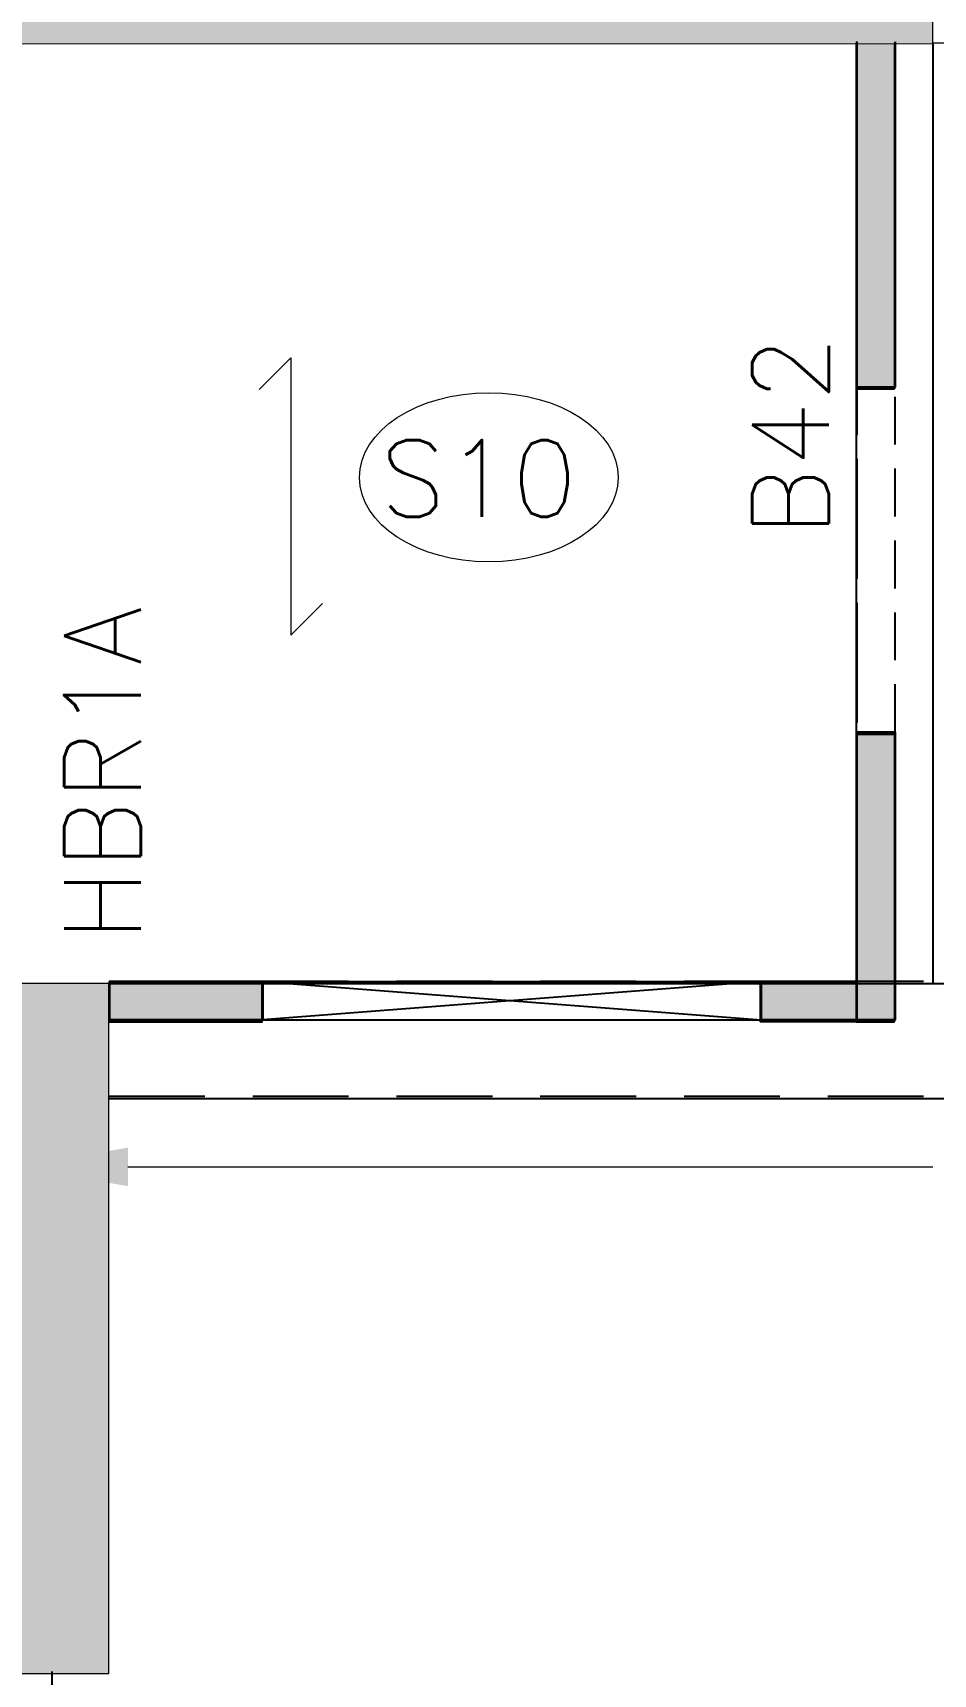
# Model space of a CAD drawing. Header units: millimetres. Extents: x 1181448 to 1317632, y -5734806 to -5633961.
# Drawn here: x 1291482 to 1293830, y -5713883 to -5709603 of the extents above; entities that cross this region are included whole.
import ezdxf

# ---------------------------------------------------------------- set-up
doc = ezdxf.new("R2010")
doc.units = ezdxf.units.MM
doc.header["$LTSCALE"] = 1000
doc.header["$MEASUREMENT"] = 0
for name, pattern in [('1', [0]), ('2BHK-A - FRONT$0$HIDDEN', [0.375, 0.25, -0.125]), ('AUDIT_D_120904163729-0', [0]), ('HIDDEN', [0.375, 0.25, -0.125]), ('T 10_TYPICAL ELEVATION$0$AUDIT_D_120904163729-0', [0]), ('T8(T9 IS SIMILAR)$0$$0$HIDDEN', [0.375, 0.25, -0.125])]:
    doc.linetypes.add(name, pattern=pattern)
doc.layers.get('0').update_dxf_attribs({"linetype": 'AUDIT_D_120904163729-0'})
for name, color, linetype in [('100 MM THK. NON-STRUCTURAL WALL', 134, 'Continuous'), ('2BHK-A - FRONT$0$A-LINTEL', 5, '2BHK-A - FRONT$0$HIDDEN'), ('2BHK-A - FRONT$0$CUT-OUT', 49, 'Continuous'), ('A_dim', 1, 'Continuous'), ('S-BEAM', 20, 'Continuous'), ('SCPL-BEAMS NO.', 7, 'Continuous'), ('T 10_TYPICAL ELEVATION$0$A-WALL-FEATURES', 6, 'T 10_TYPICAL ELEVATION$0$AUDIT_D_120904163729-0'), ('T8(T9 IS SIMILAR)$0$S-BEAM', 20, 'T8(T9 IS SIMILAR)$0$$0$HIDDEN'), ('TYPICAL FLOOR ARCH', 251, 'AUDIT_D_120904163729-0')]:
    doc.layers.add(name, color=color, linetype=linetype)
for name, color, linetype, lineweight in [('160 THK. STRUCT WALL', 7, 'Continuous', 15), ('2BHK-A - FRONT$0$A-WALL- 160', 6, 'Continuous', 30), ('SCPL BEAM', 20, 'Continuous', 13), ('SCPL_SLAB MARK', 72, 'Continuous', 20)]:
    doc.layers.add(name, color=color, linetype=linetype, lineweight=lineweight)
doc.layers.add('WALL - 0.16 thk STRUCTURAL', color=7, linetype='1', true_color=0x24ffc8)
doc.styles.add('SCPL', font='romans.shx')
doc.dimstyles.new('SCPL', dxfattribs={"dimscale": 0, "dimtxt": 300, "dimasz": 300, "dimexe": 100, "dimexo": 200, "dimgap": 150, "dimtad": 0, "dimdec": 0, "dimzin": 1, "dimdsep": 46, "dimtxsty": 'SCPL', "dimcen": 150, "dimclrd": 1, "dimclre": 2, "dimclrt": 5, "dimadec": 3, "dimazin": 0, "dimtfac": 1, "dimtdec": 0, "dimtofl": 0, "dimtmove": 2, "dimatfit": 3, "dimfxl": 0, "dimtolj": 1, "dimtzin": 0, "dimlwd": 15, "dimlwe": 13, "dimarcsym": 0})

# ---------------------------------------------------------------- blocks, each defined once
blk = doc.blocks.new('GGS')
at = {"layer": '2BHK-A - FRONT$0$A-LINTEL', "color": 8, "linetype": 'ByBlock'}
for p, q in [((-206570689.7718751, -159310957.9985042), (-206569389.7718751, -159310957.9985042)), ((-206570689.7512833, -159311057.9906333), (-206569389.7718751, -159311057.9985042))]:
    blk.add_line(p, q, dxfattribs=at)
blk.add_lwpolyline([(-206570689.7718751, -159310957.9985042), (-206569389.7718751, -159311057.9985042), (-206569389.7718751, -159310957.9985042), (-206570689.7718751, -159311057.998503)], close=True, dxfattribs=at)
at = {"layer": '2BHK-A - FRONT$0$A-WALL- 160', "color": 8, "linetype": 'ByBlock'}
for p, q in [((-206569139.7718751, -159308508.0477044), (-206569139.7718751, -159309407.9568723)), ((-206569039.7718751, -159308508.0477044), (-206569039.7718751, -159309407.9568723)), ((-206569139.7718751, -159309407.9568723), (-206569039.7718751, -159309407.9568723)), ((-206569139.7718751, -159310307.9568723), (-206569139.7718751, -159311057.9984652)), ((-206569139.7718751, -159310307.9568723), (-206569039.7718751, -159310307.9568723)), ((-206569039.7718751, -159310307.9568723), (-206569039.7718751, -159311057.6430349)), ((-206569139.7718751, -159311057.9984652), (-206569039.7718751, -159311057.9914317))]:
    blk.add_line(p, q, dxfattribs=at)
for points in [[(-206571089.7718751, -159311057.998503), (-206570689.7718751, -159311057.998503), (-206570689.7718751, -159310957.9985042), (-206571089.7718751, -159310957.9985042)], [(-206569389.7718751, -159310957.9985042), (-206569139.7718751, -159310957.9985042), (-206569139.7718751, -159311057.9984652), (-206569389.7718751, -159311057.9984652)]]:
    blk.add_lwpolyline(points, close=True, dxfattribs=at)
at = {"layer": '2BHK-A - FRONT$0$CUT-OUT', "color": 8, "linetype": '2BHK-A - FRONT$0$HIDDEN', "ltscale": 0.5}
blk.add_lwpolyline([(-206569039.7718751, -159309407.9568723), (-206569139.7718751, -159309407.9568723), (-206569139.7718751, -159310307.9568723), (-206569039.7718751, -159310307.9568723)], close=True, dxfattribs=at)
at = {"layer": 'T8(T9 IS SIMILAR)$0$S-BEAM', "color": 8}
for p, q in [((-206569140.3260559, -159308507.1037849, -0.1656373630990687), (-206569140.3266316, -159310938.9744955, -0.0617425056437364)), ((-206571090.642776, -159310956.8972041, 0.07161335200005503), (-206564429.6937839, -159310956.8972041, 0.07161335200005503)), ((-206571090.614087, -159311256.8972041, 0.07161335200005503), (-206564429.6937839, -159311256.8972041, 0.07161335200005503)), ((-206571240.2518243, -159312756.6817472, 0.07161335200005503), (-206571240.2533211, -159313756.3959025, 0.07161335200005503))]:
    blk.add_line(p, q, dxfattribs=at)
blk = doc.blocks.new('A$C5F94338C')
at = {"layer": 'WALL - 0.16 thk STRUCTURAL', "true_color": 0x1f57ff}
h = blk.add_hatch(color=160, dxfattribs=at)
h.dxf.hatch_style = 1
h.paths.add_polyline_path([(14073.62191207288, 8035.408915174194), (14073.62139249919, 7785.352314841934), (20260.04814494727, 7785.000036519952), (20260.04814494727, 8035.000036639161)])
h = blk.add_hatch(color=160, dxfattribs=at)
h.dxf.hatch_style = 1
h.paths.add_polyline_path([(18110.00511248014, 5334.784579676576), (17859.97720117471, 5334.78509919066), (17860.04813159606, 3535.000036519952), (18110.0481449475, 3535.000036519952)])
at = {"layer": '160 THK. STRUCT WALL'}
for points in [[(14073.62191207288, 8035.408915174194), (14073.62139249919, 7785.352314841934), (20260.04814494727, 7785.000036519952), (20260.04814494727, 8035.000036639161)], [(18110.00511248014, 5334.784579676576), (17859.97720117471, 5334.78509919066), (17860.04813159606, 3535.000036519952), (18110.0481449475, 3535.000036519952)]]:
    blk.add_lwpolyline(points, close=True, dxfattribs=at)
blk = doc.blocks.new('HS')
at = {"linetype": 'Continuous'}
for p, q in [((9.277298414872346, 0), (7.155978071313255, 2.121320343559318)), ((-9.277298414872346, 0), (9.277298414872346, 0)), ((-9.277298414872346, 0), (-7.155978071312347, -2.121320343559318))]:
    blk.add_line(p, q, dxfattribs=at)
blk = doc.blocks.new('One WAy')
at = {"xscale": -38.94666666665216, "yscale": 38.94666666665216, "zscale": 38.94666666665216, "rotation": 270}
blk.add_blockref('HS', (0, 0), dxfattribs=at)
blk = doc.blocks.new('*D109')
at = {"layer": 'T 10_TYPICAL ELEVATION$0$A-WALL-FEATURES', "color": 1, "lineweight": 15, "transparency": 16777216}
for p, q in [((-206690638.6278394, -159343303.5188352), (-206688538.5632933, -159343303.5188352)), ((-206684078.549582, -159343303.5188352), (-206687638.5632933, -159343303.5188352))]:
    blk.add_line(p, q, dxfattribs=at)
at = {"layer": 'T 10_TYPICAL ELEVATION$0$A-WALL-FEATURES', "color": 2, "lineweight": 13, "transparency": 16777216}
for p, q in [((-206690938.6278394, -159343453.4088667), (-206690938.6278394, -159343403.5188352)), ((-206683778.549582, -159343453.5354241), (-206683778.549582, -159343403.5188352))]:
    blk.add_line(p, q, dxfattribs=at)
at = {"layer": 'T 10_TYPICAL ELEVATION$0$A-WALL-FEATURES', "color": 1, "transparency": 16777216}
for points in [[(-206690638.6278394, -159343253.5188352), (-206690638.6278394, -159343353.5188352), (-206690938.6278394, -159343303.5188352)], [(-206684078.549582, -159343253.5188352), (-206684078.549582, -159343353.5188352), (-206683778.549582, -159343303.5188352)]]:
    blk.add_solid(points, dxfattribs=at)
at = {"layer": 'T 10_TYPICAL ELEVATION$0$A-WALL-FEATURES', "color": 5, "transparency": 16777216, "insert": (-206688088.5632933, -159343303.5188352), "char_height": 300, "attachment_point": 5, "style": 'SCPL'}
blk.add_mtext('\\A1;  ', dxfattribs=at)
blk = doc.blocks.new('A$C73fda794')
at = {"layer": '100 MM THK. NON-STRUCTURAL WALL', "linetype": 'ByBlock'}
h = blk.add_hatch(dxfattribs=at)
h.set_pattern_fill('ZIGZAG', color=256, scale=250)
h.set_pattern_definition([(0, (-1149440.805562168, 5720355.276203245), (31.25, 31.25), [31.25, -31.25]), (90, (-1149409.555562168, 5720355.276203245), (-31.25, 31.25), [31.25, -31.25])])
h.paths.add_polyline_path([(-7291.319410353899, -3119.299472630024), (-5591.246884077787, -3119.298702150583), (-5591.246884077787, -3019.298702150583), (-7291.319410353899, -3019.298702150583)])
h.paths.add_polyline_path([(-4551.319397211075, -4119.299087196589), (-4551.319423824549, -4219.299087315798), (-2341.260941505432, -4219.299678087234), (-2341.260941416025, -4119.299678146839), (-3491.34441062808, -4118.942819625139), (-3491.34441062808, -4018.942819625139), (-3591.34441062808, -4018.942819625139), (-3591.344472408295, -4119.299677997828)])
h.paths.add_polyline_path([(-3491.34441062808, -3018.942819625139), (-2591.617148071527, -3018.942819625139), (-2591.617148071527, -3118.942819625139), (-3491.34441062808, -3118.942819625139)])
h.paths.add_polyline_path([(-1841.617148071527, -3118.942819625139), (-1241.595401823521, -3118.942819625139), (-1241.595401823521, -3018.942819625139), (-1841.617148071527, -3018.942819625139)])
h.paths.add_polyline_path([(958.680589646101, -669.2574555277824), (1058.680589646101, -669.2574555277824), (1058.680589646101, -1418.943618088961), (958.680589646101, -1418.943618088961)])
h.paths.add_polyline_path([(958.680589646101, 230.7425444722176), (1058.680589646101, 230.7425444722176), (1058.680589646101, 1130.6517123878), (958.680589646101, 1130.6517123878)])
h.paths.add_polyline_path([(-3891.409707963467, -1319.2770408988), (-3791.409700840712, -1319.299087375402), (-3791.389510691166, -819.2810516655445), (-3791.450842440128, -819.3189395964146), (-3791.37180891633, -718.40256986022), (-3891.411622941494, -718.6663026511669)])
h.paths.add_polyline_path([(-1241.319410353899, -8328.94281962514), (-506.3194103240967, -8328.94281962514), (-506.3194103240967, -8228.94281962514), (-1241.319410353899, -8228.94281962514)])
h.paths.add_polyline_path([(-991.319410353899, -1419.299086242914), (-591.319410353899, -1419.299086242914), (-591.319410353899, -1319.299087375402), (-991.319410353899, -1319.299087375402)])
h.paths.add_polyline_path([(708.680589646101, -1319.299087375402), (958.680589646101, -1319.299087375402), (958.680589646101, -1419.299048423767), (708.680589646101, -1419.299048423767)])
for p, q in [((958.680589646101, 1130.6517123878, -0.004903704061870934), (958.680589646101, 230.7425444722176, -0.004903704061870934)), ((1058.680589646101, 1130.6517123878, -0.004903704061870934), (1058.680589646101, 230.7425444722176, -0.004903704061870934)), ((958.680589646101, 230.7425444722176, -0.004903704061870934), (1058.680589646101, 230.7425444722176, -0.004903704061870934)), ((958.680589646101, -669.2574555277824, -0.004903704061870934), (958.680589646101, -1419.299048423767, -0.004903704061870934)), ((958.680589646101, -669.2574555277824, -0.004903704061870934), (1058.680589646101, -669.2574555277824, -0.004903704061870934)), ((1058.680589646101, -669.2574555277824, -0.004903704061870934), (1058.680589646101, -1418.943618088961, -0.004903704061870934)), ((958.680589646101, -1419.299048423767, -0.004903704061870934), (1058.680589646101, -1419.292014956474, -0.004903704061870934))]:
    blk.add_line(p, q, dxfattribs=at)
at = {"layer": '100 MM THK. NON-STRUCTURAL WALL', "linetype": 'ByBlock', "elevation": -0.004903704061870934}
for points in [[(-991.319410353899, -1419.299086242914), (-591.319410353899, -1419.299086242914), (-591.319410353899, -1319.299087375402), (-991.319410353899, -1319.299087375402)], [(708.680589646101, -1319.299087375402), (958.680589646101, -1319.299087375402), (958.680589646101, -1419.299048423767), (708.680589646101, -1419.299048423767)]]:
    blk.add_lwpolyline(points, close=True, dxfattribs=at)
at = {"layer": 'S-BEAM'}
for p, q in [((958.3725261390209, 1130.769217580557, -0.166304358679521), (958.3719460964203, -1319.299087405205, -0.06163206002827705)), ((1158.372526019812, 1130.769217580557, -0.1663040837083346), (1158.371946066618, -1319.299087405205, -0.06163206031872104)), ((-991.9441976845264, -1319.299087405205, -0.004903703827310632), (5669.004794448614, -1319.299087405205, -0.004903703827310632)), ((-991.9441976845264, -1619.299087405205, -0.004903703827310632), (5669.004794448614, -1619.299087405205, -0.004903703827310632))]:
    blk.add_line(p, q, dxfattribs=at)
at = {"layer": 'SCPL BEAM', "linetype": 'HIDDEN', "ltscale": 2}
blk.add_line((1158.48688313365, 1133.158271998167, 0.01333501079130843), (3512.464127093554, 1133.158168852329, 0.597684262170588), dxfattribs=at)
at = {"layer": 'SCPL_SLAB MARK'}
blk.add_ellipse((0, 0), major_axis=(-337.599998652935, 0), ratio=0.6534639762314232, start_param=-1.570796326794897, end_param=4.71238898038469, dxfattribs=at)
at = {"layer": '160 THK. STRUCT WALL'}
blk.add_blockref('A$C5F94338C', (-19101.56298071146, -6654.230818927288, -0.004903704061870934), dxfattribs=at)
at = {"layer": 'SCPL_SLAB MARK', "xscale": -1, "rotation": 180}
blk.add_blockref('One WAy', (-515.9962257146835, -49.90457716584206, 1.201295448303996e-06), dxfattribs=at)
at = {"layer": 'TYPICAL FLOOR ARCH'}
blk.add_blockref('GGS', (206570100.0086882, 159309643.3941759, -0.004903704061870934), dxfattribs=at)
at = {"layer": 'SCPL-BEAMS NO.', "style": 'SCPL'}
for s, p in [('B42', (886.8549406528473, -154.5022457242012, -0.7808812633964763)), ('HBR1A', (-908.0965980887413, -1210.329175829887, 1.718485491774751))]:
    blk.add_text(s, height=200, rotation=90, dxfattribs=at).set_placement(p)
at = {"layer": 'SCPL_SLAB MARK', "style": 'SCPL'}
blk.add_text('S10', height=200, dxfattribs=at).set_placement((-283.6193632185459, -102.8382950723171, 1.201295448303996e-06))
at = {"layer": 'T 10_TYPICAL ELEVATION$0$A-WALL-FEATURES'}
dim = blk.add_linear_dim(base=(5918.509360849857, -1797.943859547377, 0.04561651624562936), p1=(-1241.568896532059, -1747.833891093731, -0.004903704061870934), p2=(5918.509360849857, -1747.960448473692, -0.004903704061870934), text='  ', dimstyle='SCPL', override={"dimscale": 1}, dxfattribs=at)
dim.commit()
dim.dimension.update_dxf_attribs({"geometry": '*D109', "text_midpoint": (1608.495649576187, -1797.943859547377, 0.04561651624562936), "dimtype": 128, "insert": (206689697.0589429, 159341505.5749756)})

msp = doc.modelspace()

# ---------------------------------------------------------------- block references
at = {"layer": 'A_dim', "linetype": 'ByBlock'}
msp.add_blockref('A$C73fda794', (1292671.198842288, -5710761.978253825), dxfattribs=at)

doc.saveas('drawing.dxf')
